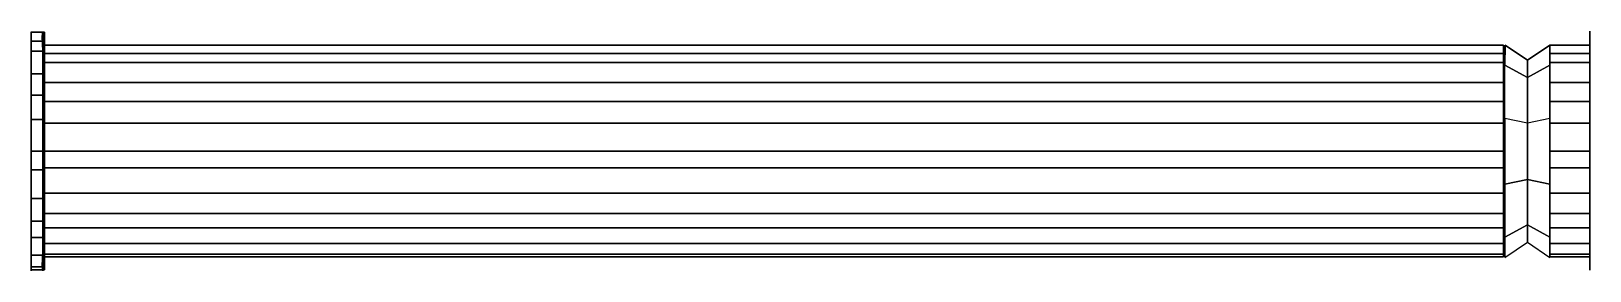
# Model space of a CAD drawing. Header units: millimetres. Extents: x 0 to 58.7, y -9 to 0.
import ezdxf

# ---------------------------------------------------------------- set-up
doc = ezdxf.new("R2010")
doc.units = ezdxf.units.MM

msp = doc.modelspace()

# ---------------------------------------------------------------- linework, layer by layer
at = {"extrusion": (-1, 2e-16, 1e-16)}
msp.add_circle((4.5, 4.5, -0.444), 4, dxfattribs=at)
for points in [[(0, -3.413, 0.133), (0, -0.133, 3.413), (0, 0, 4.5), (0, -4.5)], [(0, -0.133, 3.413), (0, 0, 4.5), (0, -4.5), (0, -3.413, 0.133)], [(58.698, -8.981, 4.5), (58.698, -4.481, 9), (58.698, 0.019, 4.5), (58.698, -4.481)], [(58.698, -3.394, 0.133), (58.698, -0.114, 3.413), (58.698, 0.019, 4.5), (58.698, -4.481)], [(58.698, -0.114, 3.413), (58.698, 0.019, 4.5), (58.698, -4.481), (58.698, -3.394, 0.133)], [(58.698, -4.481, 9), (58.698, 0.019, 4.5), (58.698, -0.114, 5.587), (58.698, -3.394, 8.867)], [(58.698, -3.394, 8.867), (58.698, -4.481, 9), (58.698, 0.019, 4.5), (58.698, -0.114, 5.587)], [(0, -9, 4.5), (0, -4.5, 9), (0, 0, 4.5), (0, -4.5)], [(0, -4.5, 9), (0, 0, 4.5), (0, -0.133, 5.587), (0, -3.413, 8.867)], [(0, -3.413, 8.867), (0, -4.5, 9), (0, 0, 4.5), (0, -0.133, 5.587)], [(0.5, -0.36, 6.264), (0.5, -0.012, 4.167), (0, -0.012, 4.167), (0, -0.36, 6.264)], [(0.5, -0.012, 4.167), (0.5, -0.738, 2.03), (0, -0.738, 2.03), (0, -0.012, 4.167)], [(0, -1.749, 0.939), (0, -0.939, 1.749), (0, -0.133, 3.413), (0, -3.413, 0.133)], [(0, -3.413, 8.867), (0, -0.133, 5.587), (0, -0.939, 7.251), (0, -1.749, 8.061)], [(0.5, -1.59, 7.932), (0.5, -0.36, 6.264), (0, -0.36, 6.264), (0, -1.59, 7.932)], [(0.444, -0.736, 6.966), (0.415, -0.181, 5.687), (0.444, 0, 4.5), (0.444, -0.5, 4.5)], [(0.444, -0.736, 2.034), (0.472, -0.181, 3.313), (0.444, 0, 4.5), (0.444, -0.5, 4.5)], [(0.444, -8.5, 4.5), (0.444, -4.5, 8.5), (0.444, -0.5, 4.5), (0.444, -4.5, 0.5)], [(0.444, -3.534, 0.619), (0.444, -0.619, 3.534), (0.444, -0.5, 4.5), (0.444, -4.5, 0.5)], [(0.444, -0.619, 3.534), (0.444, -0.5, 4.5), (0.444, -4.5, 0.5), (0.444, -3.534, 0.619)], [(0.444, -4.5, 8.5), (0.444, -0.5, 4.5), (0.444, -0.619, 5.466), (0.444, -3.534, 8.381)], [(0.444, -3.534, 8.381), (0.444, -4.5, 8.5), (0.444, -0.5, 4.5), (0.444, -0.619, 5.466)], [(55.444, -0.82, 6.068), (55.444, -0.511, 4.204), (0.444, -0.511, 4.204), (0.444, -0.82, 6.068)], [(55.444, -0.511, 4.204), (55.444, -1.156, 2.305), (0.444, -1.156, 2.305), (0.444, -0.511, 4.204)], [(0.444, -0.572, 5.258), (0.444, -0.736, 5.853), (0.444, -0.736, 6.966)], [(0.444, -0.572, 3.742), (0.444, -0.736, 3.147), (0.444, -0.736, 2.034)], [(55.507, -0.505, 4.5), (55.5, -1.264, 6.851), (56.349, -1.727, 6.515), (56.349, -1.072, 4.5)], [(56.349, -1.727, 2.485), (55.5, -1.264, 2.149), (55.507, -0.505, 4.5), (56.349, -1.072, 4.5)], [(56.349, -1.072, 4.5), (56.349, -1.727, 6.515), (57.198, -1.264, 6.851), (57.191, -0.505, 4.5)], [(56.349, -1.072, 4.5), (57.191, -0.505, 4.5), (57.198, -1.264, 2.149), (56.349, -1.727, 2.485)], [(58.698, -0.82, 6.068), (58.698, -0.511, 4.204), (57.198, -0.511, 4.204), (57.198, -0.82, 6.068)], [(58.698, -0.511, 4.204), (58.698, -1.156, 2.305), (57.198, -1.156, 2.305), (57.198, -0.511, 4.204)], [(58.698, -1.73, 0.939), (58.698, -0.92, 1.749), (58.698, -0.114, 3.413), (58.698, -3.394, 0.133)], [(58.698, -3.394, 8.867), (58.698, -0.114, 5.587), (58.698, -0.92, 7.251), (58.698, -1.73, 8.061)], [(0.5, -0.738, 2.03), (0.5, -2.393, 0.524), (0, -2.393, 0.524), (0, -0.738, 2.03)], [(0.444, -2.055, 1.334), (0.444, -1.334, 2.055), (0.444, -0.619, 3.534), (0.444, -3.534, 0.619)], [(0.444, -3.534, 8.381), (0.444, -0.619, 5.466), (0.444, -1.334, 6.945), (0.444, -2.055, 7.666)], [(0.444, -1.214, 7.575), (0.444, -0.736, 6.966), (0.444, -0.736, 5.853), (0.444, -1.214, 6.781)], [(0.444, -1.214, 1.425), (0.444, -0.736, 2.034), (0.444, -0.736, 3.147), (0.444, -1.214, 2.219)], [(55.444, -1.913, 7.551), (55.444, -0.82, 6.068), (0.444, -0.82, 6.068), (0.444, -1.913, 7.551)], [(55.444, -1.156, 2.305), (55.444, -2.627, 0.965), (0.444, -2.627, 0.965), (0.444, -1.156, 2.305)], [(58.698, -1.913, 7.551), (58.698, -0.82, 6.068), (57.198, -0.82, 6.068), (57.198, -1.913, 7.551)], [(58.698, -1.156, 2.305), (58.698, -2.627, 0.965), (57.198, -2.627, 0.965), (57.198, -1.156, 2.305)], [(0.5, -3.306, 8.839), (0.5, -1.59, 7.932), (0, -1.59, 7.932), (0, -3.306, 8.839)], [(0.444, -1.69, 8.015), (0.444, -1.214, 7.575), (0.444, -1.214, 6.781), (0.444, -1.69, 7.347)], [(0.444, -1.69, 0.985), (0.444, -1.214, 1.425), (0.444, -1.214, 2.219), (0.444, -1.69, 1.653)], [(0.444, -2.529, 8.545), (0.444, -1.69, 8.015), (0.444, -1.69, 7.347), (0.444, -2.529, 7.981)], [(0.444, -2.529, 0.455), (0.444, -1.69, 0.985), (0.444, -1.69, 1.653), (0.444, -2.529, 1.019)], [(56.349, -1.727, 6.515), (56.349, -3.441, 7.76), (55.5, -3.264, 8.304), (55.5, -1.264, 6.851)], [(56.349, -3.441, 1.24), (55.5, -3.264, 0.696), (55.5, -1.264, 2.149), (56.349, -1.727, 2.485)], [(57.198, -1.264, 6.851), (57.198, -3.264, 8.304), (56.349, -3.441, 7.76), (56.349, -1.727, 6.515)], [(56.349, -1.727, 2.485), (57.198, -1.264, 2.149), (57.198, -3.264, 0.696), (56.349, -3.441, 1.24)], [(55.444, -3.439, 8.357), (55.444, -1.913, 7.551), (0.444, -1.913, 7.551), (0.444, -3.439, 8.357)], [(58.698, -3.439, 8.357), (58.698, -1.913, 7.551), (57.198, -1.913, 7.551), (57.198, -3.439, 8.357)], [(0.5, -2.393, 0.524), (0.5, -4.5), (0, -4.5), (0, -2.393, 0.524)], [(0.444, -3.143, 8.791), (0.444, -2.529, 8.545), (0.444, -2.529, 7.981), (0.444, -3.143, 8.263)], [(0.444, -3.143, 0.209), (0.444, -2.529, 0.455), (0.444, -2.529, 1.019), (0.444, -3.143, 0.737)], [(55.444, -2.627, 0.965), (55.444, -4.5, 0.5), (0.444, -4.5, 0.5), (0.444, -2.627, 0.965)], [(58.698, -2.627, 0.965), (58.698, -4.5, 0.5), (57.198, -4.5, 0.5), (57.198, -2.627, 0.965)], [(0.5, -5.196, 8.946), (0.5, -3.306, 8.839), (0, -3.306, 8.839), (0, -5.196, 8.946)], [(0.444, -3.922, 8.963), (0.444, -3.143, 8.791), (0.444, -3.143, 8.263), (0.444, -3.922, 8.458)], [(0.444, -3.922, 0.037), (0.444, -3.143, 0.209), (0.444, -3.143, 0.737), (0.444, -3.922, 0.542)], [(55.444, -5.119, 8.452), (55.444, -3.439, 8.357), (0.444, -3.439, 8.357), (0.444, -5.119, 8.452)], [(56.349, -3.441, 7.76), (55.5, -3.264, 8.304), (55.5, -5.736, 8.304), (56.349, -5.559, 7.76)], [(56.349, -5.559, 1.24), (56.349, -3.441, 1.24), (55.5, -3.264, 0.696), (55.5, -5.736, 0.696)], [(56.349, -5.559, 7.76), (57.198, -5.736, 8.304), (57.198, -3.264, 8.304), (56.349, -3.441, 7.76)], [(57.198, -5.736, 0.696), (57.198, -3.264, 0.696), (56.349, -3.441, 1.24), (56.349, -5.559, 1.24)], [(58.698, -5.119, 8.452), (58.698, -3.439, 8.357), (57.198, -3.439, 8.357), (57.198, -5.119, 8.452)], [(0.444, -4.5, 9), (0.444, -3.922, 8.963), (0.444, -3.922, 8.458), (0.444, -4.5, 8.5)], [(0.444, -4.5), (0.444, -3.922, 0.037), (0.444, -3.922, 0.542), (0.444, -4.5, 0.5)], [(0, -4.5), (0.5, -4.5), (0.5, -6.278, 0.366), (0, -6.278, 0.366)], [(0, -9, 4.5), (0, -4.5, 9), (0, -5.587, 8.867), (0, -8.867, 5.587)], [(0, -8.867, 5.587), (0, -9, 4.5), (0, -4.5, 9), (0, -5.587, 8.867)], [(0, -8.867, 3.413), (0, -5.587, 0.133), (0, -4.5), (0, -9, 4.5)], [(0, -5.587, 0.133), (0, -4.5), (0, -9, 4.5), (0, -8.867, 3.413)], [(0.444, -4.5, 0.5), (55.444, -4.5, 0.5), (55.444, -6.081, 0.826), (0.444, -6.081, 0.826)], [(0.444, -8.5, 4.5), (0.444, -4.5, 8.5), (0.444, -5.466, 8.381), (0.444, -8.381, 5.466)], [(0.444, -8.381, 5.466), (0.444, -8.5, 4.5), (0.444, -4.5, 8.5), (0.444, -5.466, 8.381)], [(0.444, -8.381, 3.534), (0.444, -5.466, 0.619), (0.444, -4.5, 0.5), (0.444, -8.5, 4.5)], [(0.444, -5.466, 0.619), (0.444, -4.5, 0.5), (0.444, -8.5, 4.5), (0.444, -8.381, 3.534)], [(0.444, -4.5, 8.5), (0.444, -5.078, 8.458), (0.444, -5.078, 8.963), (0.444, -4.5, 9)], [(0.444, -4.5, 0.5), (0.444, -5.078, 0.542), (0.444, -5.078, 0.037), (0.444, -4.5)], [(57.198, -4.5, 0.5), (58.698, -4.5, 0.5), (58.698, -6.081, 0.826), (57.198, -6.081, 0.826)], [(58.698, -8.981, 4.5), (58.698, -4.481, 9), (58.698, -5.568, 8.867), (58.698, -8.848, 5.587)], [(58.698, -8.848, 5.587), (58.698, -8.981, 4.5), (58.698, -4.481, 9), (58.698, -5.568, 8.867)], [(58.698, -8.848, 3.413), (58.698, -5.568, 0.133), (58.698, -4.481), (58.698, -8.981, 4.5)], [(58.698, -5.568, 0.133), (58.698, -4.481), (58.698, -8.981, 4.5), (58.698, -8.848, 3.413)], [(0.5, -7.134, 8.148), (0.5, -5.196, 8.946), (0, -5.196, 8.946), (0, -7.134, 8.148)], [(0.444, -5.078, 8.458), (0.444, -5.857, 8.263), (0.444, -5.857, 8.791), (0.444, -5.078, 8.963)], [(0.444, -5.078, 0.542), (0.444, -5.857, 0.737), (0.444, -5.857, 0.209), (0.444, -5.078, 0.037)], [(55.444, -6.842, 7.743), (55.444, -5.119, 8.452), (0.444, -5.119, 8.452), (0.444, -6.842, 7.743)], [(58.698, -6.842, 7.743), (58.698, -5.119, 8.452), (57.198, -5.119, 8.452), (57.198, -6.842, 7.743)], [(0, -8.867, 5.587), (0, -5.587, 8.867), (0, -7.251, 8.061), (0, -8.061, 7.251)], [(0, -8.061, 1.749), (0, -7.251, 0.939), (0, -5.587, 0.133), (0, -8.867, 3.413)], [(0.444, -8.381, 5.466), (0.444, -5.466, 8.381), (0.444, -6.945, 7.666), (0.444, -7.666, 6.945)], [(0.444, -7.666, 2.055), (0.444, -6.945, 1.334), (0.444, -5.466, 0.619), (0.444, -8.381, 3.534)], [(0.444, -5.857, 8.263), (0.444, -6.471, 7.981), (0.444, -6.471, 8.545), (0.444, -5.857, 8.791)], [(0.444, -5.857, 0.737), (0.444, -6.471, 1.019), (0.444, -6.471, 0.455), (0.444, -5.857, 0.209)], [(55.5, -5.736, 8.304), (56.349, -5.559, 7.76), (56.349, -7.273, 6.515), (55.5, -7.736, 6.851)], [(55.5, -5.736, 0.696), (55.5, -7.736, 2.149), (56.349, -7.273, 2.485), (56.349, -5.559, 1.24)], [(57.198, -7.736, 6.851), (56.349, -7.273, 6.515), (56.349, -5.559, 7.76), (57.198, -5.736, 8.304)], [(56.349, -5.559, 1.24), (56.349, -7.273, 2.485), (57.198, -7.736, 2.149), (57.198, -5.736, 0.696)], [(58.698, -8.848, 5.587), (58.698, -5.568, 8.867), (58.698, -7.232, 8.061), (58.698, -8.042, 7.251)], [(58.698, -8.042, 1.749), (58.698, -7.232, 0.939), (58.698, -5.568, 0.133), (58.698, -8.848, 3.413)], [(0, -6.278, 0.366), (0.5, -6.278, 0.366), (0.5, -7.741, 1.378), (0, -7.741, 1.378)], [(0.444, -6.081, 0.826), (55.444, -6.081, 0.826), (55.444, -7.381, 1.725), (0.444, -7.381, 1.725)], [(57.198, -6.081, 0.826), (58.698, -6.081, 0.826), (58.698, -7.381, 1.725), (57.198, -7.381, 1.725)], [(0.444, -6.471, 7.981), (0.444, -7.31, 7.347), (0.444, -7.31, 8.015), (0.444, -6.471, 8.545)], [(0.444, -6.471, 1.019), (0.444, -7.31, 1.653), (0.444, -7.31, 0.985), (0.444, -6.471, 0.455)], [(55.444, -7.974, 6.482), (55.444, -6.842, 7.743), (0.444, -6.842, 7.743), (0.444, -7.974, 6.482)], [(58.698, -7.974, 6.482), (58.698, -6.842, 7.743), (57.198, -6.842, 7.743), (57.198, -7.974, 6.482)], [(0.5, -8.409, 6.73), (0.5, -7.134, 8.148), (0, -7.134, 8.148), (0, -8.409, 6.73)], [(0.444, -7.31, 7.347), (0.444, -7.786, 6.781), (0.444, -7.786, 7.575), (0.444, -7.31, 8.015)], [(0.444, -7.31, 1.653), (0.444, -7.786, 2.219), (0.444, -7.786, 1.425), (0.444, -7.31, 0.985)], [(55.444, -7.381, 1.725), (55.444, -8.369, 3.484), (0.444, -8.369, 3.484), (0.444, -7.381, 1.725)], [(56.349, -7.273, 6.515), (55.5, -7.736, 6.851), (55.5, -8.5, 4.5), (56.349, -7.928, 4.5)], [(55.5, -8.5, 4.5), (56.349, -7.928, 4.5), (56.349, -7.273, 2.485), (55.5, -7.736, 2.149)], [(56.349, -7.928, 4.5), (57.198, -8.5, 4.5), (57.198, -7.736, 6.851), (56.349, -7.273, 6.515)], [(57.198, -7.736, 2.149), (56.349, -7.273, 2.485), (56.349, -7.928, 4.5), (57.198, -8.5, 4.5)], [(58.698, -7.381, 1.725), (58.698, -8.369, 3.484), (57.198, -8.369, 3.484), (57.198, -7.381, 1.725)], [(0.5, -7.741, 1.378), (0.5, -8.852, 3.357), (0, -8.852, 3.357), (0, -7.741, 1.378)], [(0.444, -7.786, 6.781), (0.444, -8.264, 5.853), (0.444, -8.264, 6.966), (0.444, -7.786, 7.575)], [(0.444, -7.786, 2.219), (0.444, -8.264, 3.147), (0.444, -8.264, 2.034), (0.444, -7.786, 1.425)], [(55.444, -8.472, 4.975), (55.444, -7.974, 6.482), (0.444, -7.974, 6.482), (0.444, -8.472, 4.975)], [(58.698, -8.472, 4.975), (58.698, -7.974, 6.482), (57.198, -7.974, 6.482), (57.198, -8.472, 4.975)], [(0.5, -8.968, 5.035), (0.5, -8.409, 6.73), (0, -8.409, 6.73), (0, -8.968, 5.035)], [(0.444, -8.5, 4.5), (0.444, -9, 4.5), (0.415, -8.819, 5.687), (0.444, -8.264, 6.966)], [(0.444, -8.264, 6.966), (0.444, -8.264, 6.966), (0.444, -8.264, 5.853), (0.444, -8.428, 5.258)], [(0.444, -8.5, 4.5), (0.444, -9, 4.5), (0.472, -8.819, 3.313), (0.444, -8.264, 2.034)], [(0.444, -8.264, 2.034), (0.444, -8.264, 2.034), (0.444, -8.264, 3.147), (0.444, -8.428, 3.742)], [(55.444, -8.369, 3.484), (55.444, -8.472, 4.975), (0.444, -8.472, 4.975), (0.444, -8.369, 3.484)], [(58.698, -8.369, 3.484), (58.698, -8.472, 4.975), (57.198, -8.472, 4.975), (57.198, -8.369, 3.484)], [(0.5, -8.852, 3.357), (0.5, -8.968, 5.035), (0, -8.968, 5.035), (0, -8.852, 3.357)]]:
    msp.add_3dface(points)

doc.saveas('drawing.dxf')
